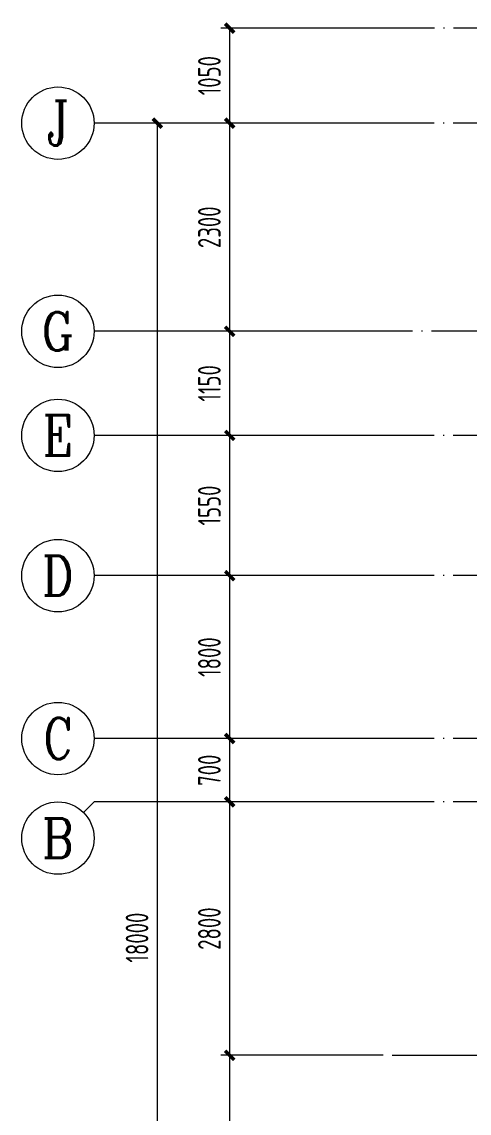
# Model space of a CAD drawing. Extents: x 5874492 to 7194610, y -939842 to -279257.
# Drawn here: x 6281264 to 6286212, y -471729 to -459669 of the extents above; entities that cross this region are included whole.
import ezdxf
from ezdxf.enums import TextEntityAlignment as Align

# ---------------------------------------------------------------- set-up
doc = ezdxf.new("R2010")
doc.units = 0
doc.header["$LTSCALE"] = 1000
doc.linetypes.add('DOTE', pattern=[2.42, 2, -0.2, 0.02, -0.2])
for name, color, linetype, lineweight in [('A-标注-轴号', 3, 'Continuous', 15), ('A-标注-轴号文字', 7, 'Continuous', 15), ('A-轴线-塔楼', 1, 'DOTE', 9), ('A-轴线-隔墙', 41, 'DOTE', 9), ('S-轴网-轴号', 3, 'Continuous', 20), ('S-轴网-轴线', 1, 'DOTE', 9)]:
    doc.layers.add(name, color=color, linetype=linetype, lineweight=lineweight)
doc.styles.add('_TCH_AXIS', font='COMPLEX.shx', dxfattribs={"bigfont": 'hztxt.shx'})
doc.styles.add('COMPLEX', font='COMPLEX')
doc.styles.add('TSSD_REIN_T3', font='tssdeng.shx', dxfattribs={"width": 0.7, "bigfont": 'hztxt.shx'})
doc.dimstyles.new('_TCH_ARCH&&100', dxfattribs={"dimtxt": 250, "dimasz": 100, "dimexe": 100, "dimexo": 100, "dimgap": 100, "dimtad": 1, "dimdec": 0, "dimzin": 0, "dimdsep": 46, "dimtxsty": 'TSSD_REIN_T3', "dimblk": 'ARCHTICK', "dimcen": 0.09, "dimclrt": 7, "dimazin": 2, "dimtfac": 1, "dimtdec": 0, "dimtix": 1, "dimtmove": 2, "dimatfit": 3, "dimfxl": 0, "dimtolj": 1, "dimtzin": 0, "dimarcsym": 0})

# ---------------------------------------------------------------- blocks, each defined once
blk = doc.blocks.new('_ArchTick')
at = {"color": 0, "linetype": 'ByBlock', "const_width": 0.4}
blk.add_lwpolyline([(-0.5, -0.5), (0.5, 0.5)], dxfattribs=at)
blk = doc.blocks.new('*D2400')
at = {"layer": 'A-标注-轴号', "color": 0, "lineweight": -2, "transparency": 16777216}
for p, q in [((-2384, 4800), (-4181, 4800)), ((-4081, 0), (-4081, 4800)), ((-2384, 0), (-4181, 0))]:
    blk.add_line(p, q, dxfattribs=at)
at = {"layer": 'Defpoints', "color": 0, "transparency": 16777216}
for p in [(-4081, 4800), (-2284, 4800), (-2284, 0)]:
    blk.add_point(p, dxfattribs=at)
at = {"layer": 'A-标注-轴号', "color": 0, "lineweight": -2, "transparency": 16777216, "xscale": 100, "yscale": 100, "zscale": 100}
for p, rotation in [((-4081, 4800), 90), ((-4081, 0), 270)]:
    blk.add_blockref('_ArchTick', p, dxfattribs=dict(at, rotation=rotation))
at = {"layer": 'A-标注-轴号', "color": 7, "transparency": 16777216, "insert": (-4306, 2400), "char_height": 250, "attachment_point": 5, "rotation": 90, "style": 'TSSD_REIN_T3'}
blk.add_mtext('\\A1;4800', dxfattribs=at)
blk = doc.blocks.new('*D2401')
at = {"layer": 'A-标注-轴号', "color": 0, "lineweight": -2, "transparency": 16777216}
for p, q in [((-2384, 7600), (-4181, 7600)), ((-4081, 4800), (-4081, 7600)), ((-2384, 4800), (-4181, 4800))]:
    blk.add_line(p, q, dxfattribs=at)
at = {"layer": 'Defpoints', "color": 0, "transparency": 16777216}
for p in [(-4081, 7600), (-2284, 7600), (-2284, 4800)]:
    blk.add_point(p, dxfattribs=at)
at = {"layer": 'A-标注-轴号', "color": 0, "lineweight": -2, "transparency": 16777216, "xscale": 100, "yscale": 100, "zscale": 100}
for p, rotation in [((-4081, 7600), 90), ((-4081, 4800), 270)]:
    blk.add_blockref('_ArchTick', p, dxfattribs=dict(at, rotation=rotation))
at = {"layer": 'A-标注-轴号', "color": 7, "transparency": 16777216, "insert": (-4306, 6200), "char_height": 250, "attachment_point": 5, "rotation": 90, "style": 'TSSD_REIN_T3'}
blk.add_mtext('\\A1;2800', dxfattribs=at)
blk = doc.blocks.new('*D2402')
at = {"layer": 'A-标注-轴号', "color": 0, "lineweight": -2, "transparency": 16777216}
for p, q in [((-2384, 8300), (-4181, 8300)), ((-4081, 7600), (-4081, 8300)), ((-2384, 7600), (-4181, 7600))]:
    blk.add_line(p, q, dxfattribs=at)
at = {"layer": 'Defpoints', "color": 0, "transparency": 16777216}
for p in [(-4081, 8300), (-2284, 8300), (-2284, 7600)]:
    blk.add_point(p, dxfattribs=at)
at = {"layer": 'A-标注-轴号', "color": 0, "lineweight": -2, "transparency": 16777216, "xscale": 100, "yscale": 100, "zscale": 100}
for p, rotation in [((-4081, 8300), 90), ((-4081, 7600), 270)]:
    blk.add_blockref('_ArchTick', p, dxfattribs=dict(at, rotation=rotation))
at = {"layer": 'A-标注-轴号', "color": 7, "transparency": 16777216, "insert": (-4306, 7950), "char_height": 250, "attachment_point": 5, "rotation": 90, "style": 'TSSD_REIN_T3'}
blk.add_mtext('\\A1;700', dxfattribs=at)
blk = doc.blocks.new('*D2403')
at = {"layer": 'A-标注-轴号', "color": 0, "lineweight": -2, "transparency": 16777216}
for p, q in [((-2384, 10100), (-4181, 10100)), ((-4081, 8300), (-4081, 10100)), ((-2384, 8300), (-4181, 8300))]:
    blk.add_line(p, q, dxfattribs=at)
at = {"layer": 'Defpoints', "color": 0, "transparency": 16777216}
for p in [(-4081, 10100), (-2284, 10100), (-2284, 8300)]:
    blk.add_point(p, dxfattribs=at)
at = {"layer": 'A-标注-轴号', "color": 0, "lineweight": -2, "transparency": 16777216, "xscale": 100, "yscale": 100, "zscale": 100}
for p, rotation in [((-4081, 10100), 90), ((-4081, 8300), 270)]:
    blk.add_blockref('_ArchTick', p, dxfattribs=dict(at, rotation=rotation))
at = {"layer": 'A-标注-轴号', "color": 7, "transparency": 16777216, "insert": (-4306, 9200), "char_height": 250, "attachment_point": 5, "rotation": 90, "style": 'TSSD_REIN_T3'}
blk.add_mtext('\\A1;1800', dxfattribs=at)
blk = doc.blocks.new('*D2404')
at = {"layer": 'A-标注-轴号', "color": 0, "lineweight": -2, "transparency": 16777216}
for p, q in [((-2384, 11650), (-4181, 11650)), ((-4081, 10100), (-4081, 11650)), ((-2384, 10100), (-4181, 10100))]:
    blk.add_line(p, q, dxfattribs=at)
at = {"layer": 'Defpoints', "color": 0, "transparency": 16777216}
for p in [(-4081, 11650), (-2284, 11650), (-2284, 10100)]:
    blk.add_point(p, dxfattribs=at)
at = {"layer": 'A-标注-轴号', "color": 0, "lineweight": -2, "transparency": 16777216, "xscale": 100, "yscale": 100, "zscale": 100}
for p, rotation in [((-4081, 11650), 90), ((-4081, 10100), 270)]:
    blk.add_blockref('_ArchTick', p, dxfattribs=dict(at, rotation=rotation))
at = {"layer": 'A-标注-轴号', "color": 7, "transparency": 16777216, "insert": (-4306, 10875), "char_height": 250, "attachment_point": 5, "rotation": 90, "style": 'TSSD_REIN_T3'}
blk.add_mtext('\\A1;1550', dxfattribs=at)
blk = doc.blocks.new('*D2405')
at = {"layer": 'A-标注-轴号', "color": 0, "lineweight": -2, "transparency": 16777216}
for p, q in [((-2384, 12800), (-4181, 12800)), ((-4081, 11650), (-4081, 12800)), ((-2384, 11650), (-4181, 11650))]:
    blk.add_line(p, q, dxfattribs=at)
at = {"layer": 'Defpoints', "color": 0, "transparency": 16777216}
for p in [(-4081, 12800), (-2284, 12800), (-2284, 11650)]:
    blk.add_point(p, dxfattribs=at)
at = {"layer": 'A-标注-轴号', "color": 0, "lineweight": -2, "transparency": 16777216, "xscale": 100, "yscale": 100, "zscale": 100}
for p, rotation in [((-4081, 12800), 90), ((-4081, 11650), 270)]:
    blk.add_blockref('_ArchTick', p, dxfattribs=dict(at, rotation=rotation))
at = {"layer": 'A-标注-轴号', "color": 7, "transparency": 16777216, "insert": (-4306, 12225), "char_height": 250, "attachment_point": 5, "rotation": 90, "style": 'TSSD_REIN_T3'}
blk.add_mtext('\\A1;1150', dxfattribs=at)
blk = doc.blocks.new('*D2406')
at = {"layer": 'A-标注-轴号', "color": 0, "lineweight": -2, "transparency": 16777216}
for p, q in [((-2384, 15100), (-4181, 15100)), ((-4081, 12800), (-4081, 15100)), ((-2384, 12800), (-4181, 12800))]:
    blk.add_line(p, q, dxfattribs=at)
at = {"layer": 'Defpoints', "color": 0, "transparency": 16777216}
for p in [(-4081, 15100), (-2284, 15100), (-2284, 12800)]:
    blk.add_point(p, dxfattribs=at)
at = {"layer": 'A-标注-轴号', "color": 0, "lineweight": -2, "transparency": 16777216, "xscale": 100, "yscale": 100, "zscale": 100}
for p, rotation in [((-4081, 15100), 90), ((-4081, 12800), 270)]:
    blk.add_blockref('_ArchTick', p, dxfattribs=dict(at, rotation=rotation))
at = {"layer": 'A-标注-轴号', "color": 7, "transparency": 16777216, "insert": (-4306, 13950), "char_height": 250, "attachment_point": 5, "rotation": 90, "style": 'TSSD_REIN_T3'}
blk.add_mtext('\\A1;2300', dxfattribs=at)
blk = doc.blocks.new('*D2407')
at = {"layer": 'A-标注-轴号', "color": 0, "lineweight": -2, "transparency": 16777216}
for p, q in [((-2384, 16150), (-4181, 16150)), ((-4081, 15100), (-4081, 16150)), ((-2384, 15100), (-4181, 15100))]:
    blk.add_line(p, q, dxfattribs=at)
at = {"layer": 'Defpoints', "color": 0, "transparency": 16777216}
for p in [(-4081, 16150), (-2284, 16150), (-2284, 15100)]:
    blk.add_point(p, dxfattribs=at)
at = {"layer": 'A-标注-轴号', "color": 0, "lineweight": -2, "transparency": 16777216, "xscale": 100, "yscale": 100, "zscale": 100}
for p, rotation in [((-4081, 16150), 90), ((-4081, 15100), 270)]:
    blk.add_blockref('_ArchTick', p, dxfattribs=dict(at, rotation=rotation))
at = {"layer": 'A-标注-轴号', "color": 7, "transparency": 16777216, "insert": (-4306, 15625), "char_height": 250, "attachment_point": 5, "rotation": 90, "style": 'TSSD_REIN_T3'}
blk.add_mtext('\\A1;1050', dxfattribs=at)
blk = doc.blocks.new('_AXISO')
blk.add_circle((0, 0), 0.5)
at = {"layer": 'S-轴网-轴号', "style": 'COMPLEX', "width": 1.041667}
blk.add_attdef('A', text='', height=0.56, dxfattribs=at).set_placement((-0.25, -0.28), (0.25, -0.28), align=Align.FIT)
blk = doc.blocks.new('*D2432')
at = {"layer": 'A-标注-轴号', "color": 0, "lineweight": -2, "transparency": 16777216}
for p, q in [((-2384, 15100), (-4981, 15100)), ((-4881, -2900), (-4881, 15100)), ((-2384, -2900), (-4981, -2900))]:
    blk.add_line(p, q, dxfattribs=at)
at = {"layer": 'Defpoints', "color": 0, "transparency": 16777216}
for p in [(-4881, 15100), (-2284, 15100), (-2284, -2900)]:
    blk.add_point(p, dxfattribs=at)
at = {"layer": 'A-标注-轴号', "color": 0, "lineweight": -2, "transparency": 16777216, "xscale": 100, "yscale": 100, "zscale": 100}
for p, rotation in [((-4881, 15100), 90), ((-4881, -2900), 270)]:
    blk.add_blockref('_ArchTick', p, dxfattribs=dict(at, rotation=rotation))
at = {"layer": 'A-标注-轴号', "color": 7, "transparency": 16777216, "insert": (-5106, 6100), "char_height": 250, "attachment_point": 5, "rotation": 90, "style": 'TSSD_REIN_T3'}
blk.add_mtext('\\A1;18000', dxfattribs=at)
blk = doc.blocks.new('A$C3FF375C5')
at = {"layer": 'A-标注-轴号'}
for p, q in [((-2283.6, 15100), (-5580.6, 15100)), ((-2283.6, 12800), (-5580.6, 12800)), ((-2283.6, 11650), (-5580.6, 11650)), ((-2283.6, 10100), (-5580.6, 10100)), ((-2283.6, 8300), (-5580.6, 8300)), ((-5697.8, 7482.8), (-5580.6, 7600)), ((-2283.6, 7600), (-5580.6, 7600))]:
    blk.add_line(p, q, dxfattribs=at)
at = {"layer": 'A-轴线-塔楼', "linetype": 'DOTE', "ltscale": 0.5}
for p, q in [((59891.4, 15100), (-2283.6, 15100)), ((13670.4, 12800), (-2283.6, 12800)), ((59891.4, 11650), (-2283.6, 11650)), ((59891.4, 10100), (-2283.6, 10100)), ((59891.4, 8300), (-2283.6, 8300)), ((59891.4, 7600), (-2283.6, 7600))]:
    blk.add_line(p, q, dxfattribs=at)
at = {"layer": 'A-轴线-隔墙', "ltscale": 0.5}
for p, q in [((7864.3, 16150), (-2583.6, 16150)), ((-2283.6, 4800), (6300, 4800))]:
    blk.add_line(p, q, dxfattribs=at)
at = {"layer": 'A-标注-轴号'}
ref = blk.add_blockref('_AXISO', (-5980.6, 15100), dxfattribs=dict(at, xscale=800, yscale=800, zscale=800))
ref.add_attrib('A', 'J', dxfattribs={"layer": 'A-标注-轴号文字', "ltscale": 0.2, "height": 496.1, "style": '_TCH_AXIS'}).set_placement((-6110.6, 14852), (-5850.7, 14852), align=Align.FIT)
ref = blk.add_blockref('_AXISO', (-5980.6, 12800), dxfattribs=dict(at, xscale=800, yscale=800, zscale=800))
ref.add_attrib('A', 'G', dxfattribs={"layer": 'A-标注-轴号文字', "ltscale": 0.2, "height": 425.2, "style": '_TCH_AXIS'}).set_placement((-6162.9, 12587.4), (-5798.4, 12587.4), align=Align.FIT)
ref = blk.add_blockref('_AXISO', (-5980.6, 11650), dxfattribs=dict(at, xscale=800, yscale=800, zscale=800))
ref.add_attrib('A', 'E', dxfattribs={"layer": 'A-标注-轴号文字', "ltscale": 0.2, "height": 445.4, "style": '_TCH_AXIS'}).set_placement((-6150.3, 11427.3), (-5810.9, 11427.3), align=Align.FIT)
ref = blk.add_blockref('_AXISO', (-5980.6, 10100), dxfattribs=dict(at, xscale=800, yscale=800, zscale=800))
ref.add_attrib('A', 'D', dxfattribs={"layer": 'A-标注-轴号文字', "ltscale": 0.2, "height": 435.3, "style": '_TCH_AXIS'}).set_placement((-6156.8, 9882.4), (-5804.5, 9882.4), align=Align.FIT)
ref = blk.add_blockref('_AXISO', (-5980.6, 8300), dxfattribs=dict(at, xscale=800, yscale=800, zscale=800))
ref.add_attrib('A', 'C', dxfattribs={"layer": 'A-标注-轴号文字', "ltscale": 0.2, "height": 455.7, "style": '_TCH_AXIS'}).set_placement((-6143.4, 8072.2), (-5817.9, 8072.2), align=Align.FIT)
ref = blk.add_blockref('_AXISO', (-5980.6, 7200), dxfattribs=dict(at, xscale=800, yscale=800, zscale=800))
ref.add_attrib('A', 'B', dxfattribs={"layer": 'A-标注-轴号文字', "ltscale": 0.2, "height": 435.3, "style": '_TCH_AXIS'}).set_placement((-6156.8, 6982.4), (-5804.5, 6982.4), align=Align.FIT)
for p1, p2, distance, picture, middle in [((-2283.6, 15100), (-2283.6, 16150), 1797, '*D2407', (-4305.6, 15625)), ((-2283.6, -2900), (-2283.6, 15100), 2597, '*D2432', (-5105.6, 6100)), ((-2283.6, 12800), (-2283.6, 15100), 1797, '*D2406', (-4305.6, 13950)), ((-2283.6, 11650), (-2283.6, 12800), 1797, '*D2405', (-4305.6, 12225)), ((-2283.6, 10100), (-2283.6, 11650), 1797, '*D2404', (-4305.6, 10875)), ((-2283.6, 8300), (-2283.6, 10100), 1797, '*D2403', (-4305.6, 9200)), ((-2283.6, 7600), (-2283.6, 8300), 1797, '*D2402', (-4305.6, 7950)), ((-2283.6, 4800), (-2283.6, 7600), 1797, '*D2401', (-4305.6, 6200)), ((-2283.6, 0), (-2283.6, 4800), 1797, '*D2400', (-4305.6, 2400))]:
    dim = blk.add_aligned_dim(p1=p1, p2=p2, distance=distance, dimstyle='_TCH_ARCH&&100', dxfattribs=at)
    dim.commit()
    dim.dimension.update_dxf_attribs({"geometry": picture, "text_midpoint": middle})

msp = doc.modelspace()

# ---------------------------------------------------------------- block references
at = {"layer": 'S-轴网-轴线', "ltscale": 0.2}
msp.add_blockref('A$C3FF375C5', (6287644.5, -475889.2), dxfattribs=at)

doc.saveas('drawing.dxf')
